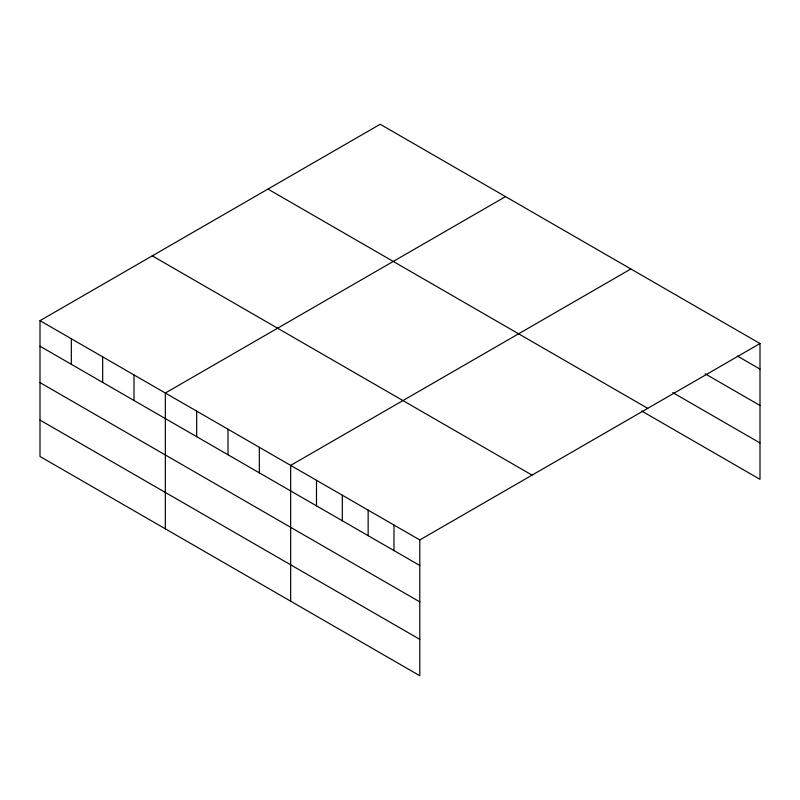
<?xml version="1.0" encoding="UTF-8"?>
<svg xmlns="http://www.w3.org/2000/svg" width="800" height="800" viewBox="0 0 800 800"><rect width="100%" height="100%" fill="white"/><g stroke="black" fill="none" stroke-linecap="round" stroke-linejoin="round"><path stroke-width="1.2" d="M419.8 601.88L419.8 539.95L40 320.67L40 456.47L419.8 675.74L419.8 601.88L40 382.6M641.63 410.99L760 479.33L760 343.53L380.2 124.26L40 320.67M505.53 196.62L165.33 393.03L165.33 528.83M630.87 268.98L290.67 465.39L290.67 601.19M419.8 539.95L760 343.53M737.4 356.04L760 369.08M705.12 373.78L760 405.47M672.84 392.63L760 442.95M267.93 189.07L647.73 408.35M152.27 255.85L532.07 475.13M40 346.22L419.8 565.49M40 420.08L419.8 639.36M393.98 525.03L393.98 550.58M368.15 510.12L368.15 535.67M342.32 495.21L342.32 520.76M316.5 480.3L316.5 505.85M259.34 447.3L259.34 472.85M228 429.21L228 454.76M196.67 411.12L196.67 436.67M134 374.94L134 400.49M102.67 356.85L102.67 382.4M71.33 338.76L71.33 364.31"/></g></svg>
